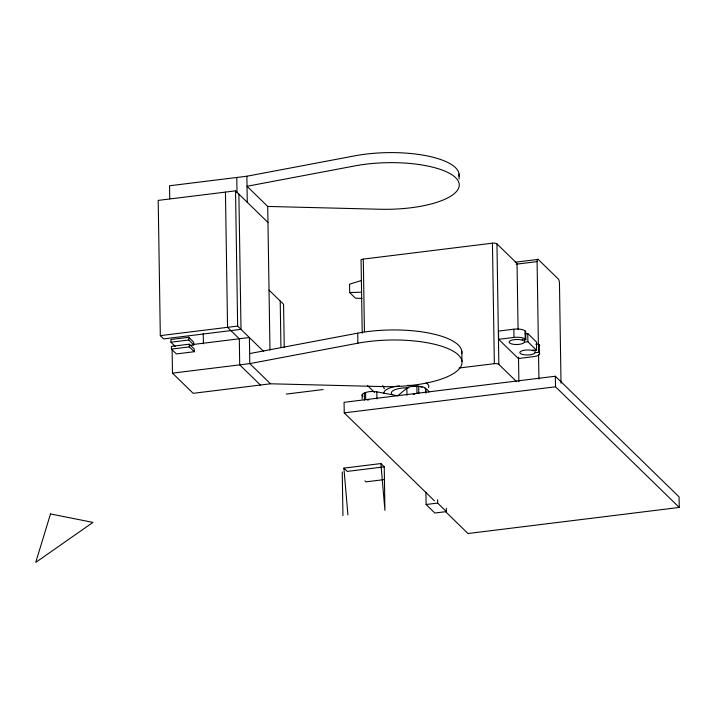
<?xml version="1.0" encoding="UTF-8"?>
<svg xmlns="http://www.w3.org/2000/svg" width="715" height="715" viewBox="0 0 715 715"><rect width="100%" height="100%" fill="white"/><g stroke="black" fill="none" stroke-linecap="round" stroke-linejoin="round"><path stroke-width="1.07" d="M425.505 392.178L425.765 389.148A8.866 2.914 -0.9 0 0 418.686 386.306L416.872 386.207A8.866 2.914 -0.9 0 0 406.853 388.129L397.79 395.779L376.832 391.838A8.866 2.914 -0.9 0 0 365.571 392.544L364.337 393.018A8.866 2.914 -0.9 0 0 362.871 396.155M361.254 280.557L349.537 284.186L349.662 292.551L355.409 298.155L361.996 298.468M169.741 198.815L169.535 185.775L246.863 176.23L354.926 155.816A70.901 23.318 -0.9 0 1 426.399 155.763A70.901 23.318 -0.9 0 1 458.985 176.256M249.651 353.568L357.715 333.154A70.901 23.318 -0.9 0 1 429.188 333.101A70.901 23.318 -0.9 0 1 461.774 353.585M172.476 373.15L193.166 393.33L270.502 383.785L382.811 386.592A70.901 23.318 -0.9 0 0 460.826 358.045A70.901 23.318 -0.9 0 0 357.875 343.2L249.803 363.613L172.476 373.15L172.101 349.251M267.964 222.481L235.53 190.851L158.194 200.397L160.321 335.63L163.681 338.901L241.009 329.356L238.881 194.123M362.219 333.154L361.075 260.635A3.584 1.18 -0.9 0 1 363.292 259.098L492.447 243.172A3.584 1.18 -0.9 0 1 496.934 243.869L517.034 263.442L518.071 329.275M515.068 262.244L538.181 259.393L558.263 278.975A3.584 1.055 83 0 1 559.461 283.435L561.025 383.16M516.176 264.21L537.09 261.627L538.395 344.728M160.321 335.63L237.648 326.085L263.719 351.503M189.547 345.479L193.756 344.961L193.72 342.235L188.778 337.292L170.903 339.5L170.939 342.217L175.175 346.453M170.939 342.217L188.814 340.009L193.756 344.961M189.287 344.174L171.412 346.382L171.457 349.108L176.399 353.925L194.274 351.717L194.23 348.992L189.287 344.174L189.332 346.9L194.274 351.717M193.014 344.496L249.401 337.534L249.803 363.613L270.502 383.785M171.457 349.108L189.332 346.9M539.289 352.861L538.627 352.218L535.115 352.656A7.677 2.52 -0.9 0 1 524.873 354.881A7.677 2.52 -0.9 0 1 521.074 351.172A7.677 2.52 -0.9 0 1 533.068 350.654L536.581 350.225L527.893 341.752L524.381 342.181A7.677 2.52 -0.9 0 1 514.139 344.407A7.677 2.52 -0.9 0 1 510.34 340.706A7.677 2.52 -0.9 0 1 522.334 340.188L525.847 339.75L525.713 331.519L525.06 330.884A8.866 2.914 -0.9 0 0 513.853 329.195L498.516 331.09L498.65 339.321L518.339 358.519L533.676 356.624A8.866 2.914 -0.9 0 0 539.289 352.861L539.155 344.621L538.502 343.987L535.866 344.308M525.123 333.842L527.759 333.512L536.456 341.993L536.581 350.225M498.65 339.321L513.987 337.426A8.866 2.914 -0.9 0 1 525.194 339.116L525.847 339.75M459.021 368.028L494.342 363.667A3.584 1.18 -0.9 0 1 498.829 364.373L516.614 381.685M286.188 394.09L323.18 389.532M445.624 511.725L467.976 533.524L679.25 507.444L679.08 496.889L555.349 376.242L344.076 402.313L344.237 412.877L434.443 500.831M344.237 412.877L555.519 386.797L679.25 507.444M347.928 514.907L343.888 468.128L380.881 463.561L384.241 466.832L384.92 510.349L380.881 463.561M384.241 466.832L347.24 471.4L343.888 468.128M384.438 479.577L365.946 481.856L364.963 480.9M426.104 504.495L437.652 503.074L446.401 511.6L434.854 513.03L426.104 504.495L425.908 492.233M349.662 292.551L361.441 292.176M267.714 206.447L380.023 209.254A70.901 23.318 -0.9 0 0 458.038 180.707A70.901 23.318 -0.9 0 0 355.087 165.862L247.024 186.275L267.714 206.447L269.966 349.957M367.608 385.653L374.553 392.428M269.028 290.102L283.569 304.277L284.248 347.508M260.412 385.036L239.713 364.856L239.31 338.785L227.558 327.327L225.44 192.103M555.349 376.242L555.519 386.797M538.502 343.987L538.627 352.218M538.556 354.703L538.94 379.084M535.07 349.564L535.115 352.656M533.05 349.626L533.068 350.654M527.759 333.512L527.893 341.752M525.06 330.884L525.194 339.116M524.327 339.098L524.381 342.181M522.316 339.16L522.334 340.188M518.509 357.169L518.893 381.712M513.853 329.195L513.987 337.426M496.952 243.869L498.847 364.364M492.447 243.172L494.342 363.667M459.03 173.959L459.11 178.982M461.819 351.297L461.979 361.343M446.348 508.258L446.401 511.6M437.598 499.731L437.652 503.074M425.765 389.148L425.827 393.179M418.686 386.306L418.802 393.366M416.872 386.207L416.988 393.268M406.853 388.129L406.969 395.189M382.784 385.34L382.811 386.592M376.832 391.838L376.948 398.899M365.571 392.544L365.678 399.605M363.3 259.107L364.435 331.626M364.337 393.018L364.453 400.069M362.112 394.903L362.174 398.934M357.715 333.154L357.875 343.2M342.253 472.016L342.932 515.524M280.217 301.006L280.941 347.562M246.863 176.23L247.274 202.309M236.772 177.481L237.014 192.684M235.53 190.851L237.648 326.085M203.248 333.825L203.409 343.799M188.778 337.292L188.814 340.009M392.106 394.537A15.069 4.951 -0.9 0 1 408.748 387.843M367.358 400.105A8.866 2.914 -0.9 0 1 368.726 399.837M413.252 394.34A8.866 2.914 -0.9 0 1 414.789 394.251M539.155 344.621A8.866 2.914 -0.9 0 1 539.038 346.578M426.042 382.963A22.531 7.409 -0.9 0 1 428.562 387.655M384.375 388.817A22.531 7.409 -0.9 0 1 383.812 386.717M383.892 393.402A22.531 7.409 -0.9 0 1 399.292 385.841M407.657 385.358A22.531 7.409 -0.9 0 1 422.127 387.244M425.005 388.325A22.531 7.409 -0.9 0 1 428.911 392.142M517.017 263.451A3.584 1.18 -0.9 0 1 516.677 264.461M537.081 261.619A3.584 1.055 83 0 1 538.181 259.411M50.497 513.942L35.75 562.392L92.95 522.406L50.497 513.942"/></g></svg>
